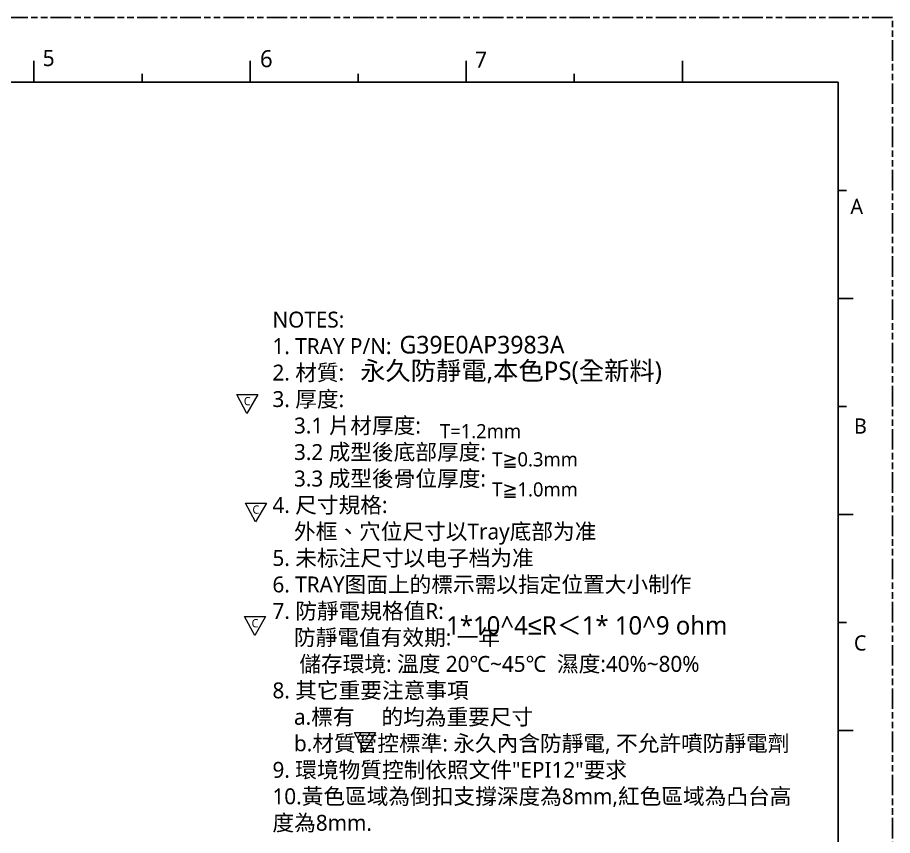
# Model space of a CAD drawing. Header units: millimetres. Extents: x 2296 to 3738, y 887 to 1467.
# Drawn here: x 3333.4 to 3738.2, y 1088 to 1466.6 of the extents above; entities that cross this region are included whole.
import ezdxf

# ---------------------------------------------------------------- set-up
doc = ezdxf.new("R2010")
doc.units = ezdxf.units.MM
doc.linetypes.add('PHANTOM', pattern=[29.5, 9.5, -1.5, 3, -1.5, 3, -1.5, 9.5])
doc.layers.add('02 Tray  平面圖', color=82, linetype='Continuous', lineweight=18)
doc.layers.add('04 Tray NOTES 說明', color=10, linetype='Continuous', lineweight=5)
doc.layers.add('0PAPERF', color=2, linetype='PHANTOM')
doc.styles.add('CHINE', font='')
doc.styles.get('CHINE').set_extended_font_data('微軟正黑體')

msp = doc.modelspace()

# ---------------------------------------------------------------- linework, layer by layer
for p, q in [((3340.99559, 1436.57464), (3340.99559, 1446.57464)), ((3440.99559, 1436.57464), (3440.99559, 1446.57464)), ((3540.99559, 1436.57464), (3540.99559, 1446.57464)), ((3640.99559, 1436.57464), (3640.99559, 1446.57464)), ((3390.99559, 1436.57464), (3390.99559, 1440.57464)), ((3490.99559, 1436.57464), (3490.99559, 1440.57464)), ((3590.99559, 1436.57464), (3590.99559, 1440.57464)), ((3712.99559, 1436.57464), (2940.99559, 1436.57464)), ((3712.99559, 902.57464), (3712.99559, 1436.57464)), ((3712.99559, 1386.57464), (3716.99559, 1386.57464)), ((3712.99559, 1336.57464), (3719.99559, 1336.57464)), ((3712.99559, 1286.57464), (3716.99559, 1286.57464)), ((3712.99559, 1236.57464), (3719.99559, 1236.57464)), ((3712.99559, 1186.57464), (3716.99559, 1186.57464)), ((3712.99559, 1136.57464), (3719.99559, 1136.57464))]:
    msp.add_line(p, q)
at = {"layer": '04 Tray NOTES 說明', "color": 1, "lineweight": 13}
for p, q in [((3434.86302, 1292.0534), (3444.61075, 1292.0534)), ((3439.56882, 1283.3174), (3434.86302, 1292.0534)), ((3444.61075, 1292.0534), (3439.56882, 1283.3174)), ((3438.84693, 1241.85616), (3448.59465, 1241.85616)), ((3443.55273, 1233.12016), (3438.84693, 1241.85616)), ((3448.59465, 1241.85616), (3443.55273, 1233.12016)), ((3438.44854, 1189.26858), (3448.19626, 1189.26858)), ((3443.15434, 1180.53258), (3438.44854, 1189.26858)), ((3448.19626, 1189.26858), (3443.15434, 1180.53258)), ((3489.27138, 1135.68835), (3499.01911, 1135.68835)), ((3493.97718, 1126.95235), (3489.27138, 1135.68835)), ((3499.01911, 1135.68835), (3493.97718, 1126.95235))]:
    msp.add_line(p, q, dxfattribs=at)
at = {"layer": '0PAPERF'}
for p, q in [((3738.20146, 1466.58668), (2917.99276, 1466.58668)), ((3738.20146, 886.57464), (3738.20146, 1466.58668))]:
    msp.add_line(p, q, dxfattribs=at)

# ---------------------------------------------------------------- texts
at = {"layer": '02 Tray  平面圖', "attachment_point": 1, "style": 'CHINE'}
for s, insert, char_height, width in [('{\\fMicrosoft JhengHei|b0|i0|c136|p49;\\C0;5}', (3345.01574, 1451.60275), 7.5, 128.0992165), ('{\\fMicrosoft JhengHei|b0|i0|c136|p49;\\C0;6}', (3445.56275, 1451.43416), 7.875, 134.5041773), ('{\\fMicrosoft JhengHei|b0|i0|c136|p49;\\C0;7}', (3545.00683, 1450.81954), 7.5, 128.0992165), ('{\\fMicrosoft JhengHei|b0|i0|c136|p49;\\C0;A}', (3718.73249, 1382.66212), 7.02, 114.2667933), ('{\\fMicrosoft JhengHei|b0|i0|c136|p49;\\C0;B}', (3720.37973, 1281.002), 7.02, 114.2667933), ('{\\fMicrosoft JhengHei|b0|i0|c136|p49;\\C0;C}', (3720.35816, 1180.60753), 7.02, 114.2667933)]:
    msp.add_mtext(s, dxfattribs=dict(at, insert=insert, char_height=char_height, width=width))
at = {"layer": '04 Tray NOTES 說明', "lineweight": 13, "ltscale": 0.6, "insert": (3451.34711, 1330.42896), "char_height": 7.3536261, "width": 241.3498301, "attachment_point": 1, "style": 'CHINE'}
msp.add_mtext('{\\fMicrosoft JhengHei|b0|i0|c136|p34;NOTES:\\P1. TRAY P/N: \\P2. 材質: \\P3. 厚度:\\P    3.1 片材厚度:\\P    3.2 成型後底部厚度:\\P    3.3 成型後骨位厚度:\\P4. 尺寸規格:\\P    外框、穴位尺寸以Tray底部为准\\P5. 未标注尺寸以电子档为准\\P6. TRAY图面上的標示需以指定位置大小制作\\P7. 防靜電規格值R:                            \\P    防靜電值有效期:\\C2; \\C5;一年\\P\\C2;     \\C256;儲存環境: \\C5;溫度 20℃~45℃  濕度:40%~80%\\P\\C256;8. 其它重要注意事項\\P    a.標有     的均為重要尺寸\\P    b.材質管控標準: 永久內含防靜電, 不允許噴防靜電劑\\P9. 環境物質控制依照文件"EPI12"要求\\P10.黃色區域為倒扣支撐深度為8mm,紅色區域為凸台高度為8mm.\\P   }', dxfattribs=at)
at = {"layer": '04 Tray NOTES 說明', "color": 5, "lineweight": 13, "attachment_point": 1, "style": 'CHINE'}
for s, insert, char_height, width in [('\\pt81.707;{\\fMicrosoft JhengHei|b0|i0|c136|p34;G39E0AP3983A}', (3510.13538, 1319.2328), 8.1706956, 138.574998), ('\\pt68.6;{\\fMicrosoft JhengHei|b0|i0|c136|p54;永久防靜電,本色PS(全新料)}', (3491.92348, 1307.38573), 8.5792304, 148.2695926), ('{\\fMicrosoft JhengHei|b0|i0|c136|p0;T=1.2mm \\fDFKai-SB|b0|i0|c136|p0; }', (3528.82435, 1278.37107), 6.5365565, 113.0099288), ('{\\fMicrosoft JhengHei|b0|i0|c136|p0;T≧0.3mm}', (3552.98115, 1265.3337), 6.5365565, 67.7313446), ('{\\fMicrosoft JhengHei|b0|i0|c136|p0;T≧1.0mm}', (3552.98115, 1251.4246), 6.5365565, 67.7313446)]:
    msp.add_mtext(s, dxfattribs=dict(at, insert=insert, char_height=char_height, width=width))
at = {"layer": '04 Tray NOTES 說明', "color": 1, "lineweight": 13, "char_height": 3.8243185, "width": 7.2432702, "attachment_point": 1, "style": 'CHINE'}
for insert in [(3438.08995, 1290.91704), (3442.07385, 1240.71981), (3441.67546, 1188.13223), (3492.49831, 1134.55199)]:
    msp.add_mtext('{\\fMicrosoft JhengHei|b0|i0|c136|p34;C}', dxfattribs=dict(at, insert=insert))
at = {"layer": '04 Tray NOTES 說明', "color": 2, "lineweight": 13, "insert": (3523.05719, 1189.45781), "char_height": 8.49752346, "width": 156.217699, "attachment_point": 1, "style": 'CHINE'}
msp.add_mtext('{\\fMicrosoft JhengHei|b0|i0|c136|p0;\\C5;   1*10^ 4\\fArial|b0|i0|c0|p0;≤\\fMicrosoft JhengHei|b0|i0|c136|p0;R＜1* 10^ 9 ohm}', dxfattribs=at)

doc.saveas('drawing.dxf')
